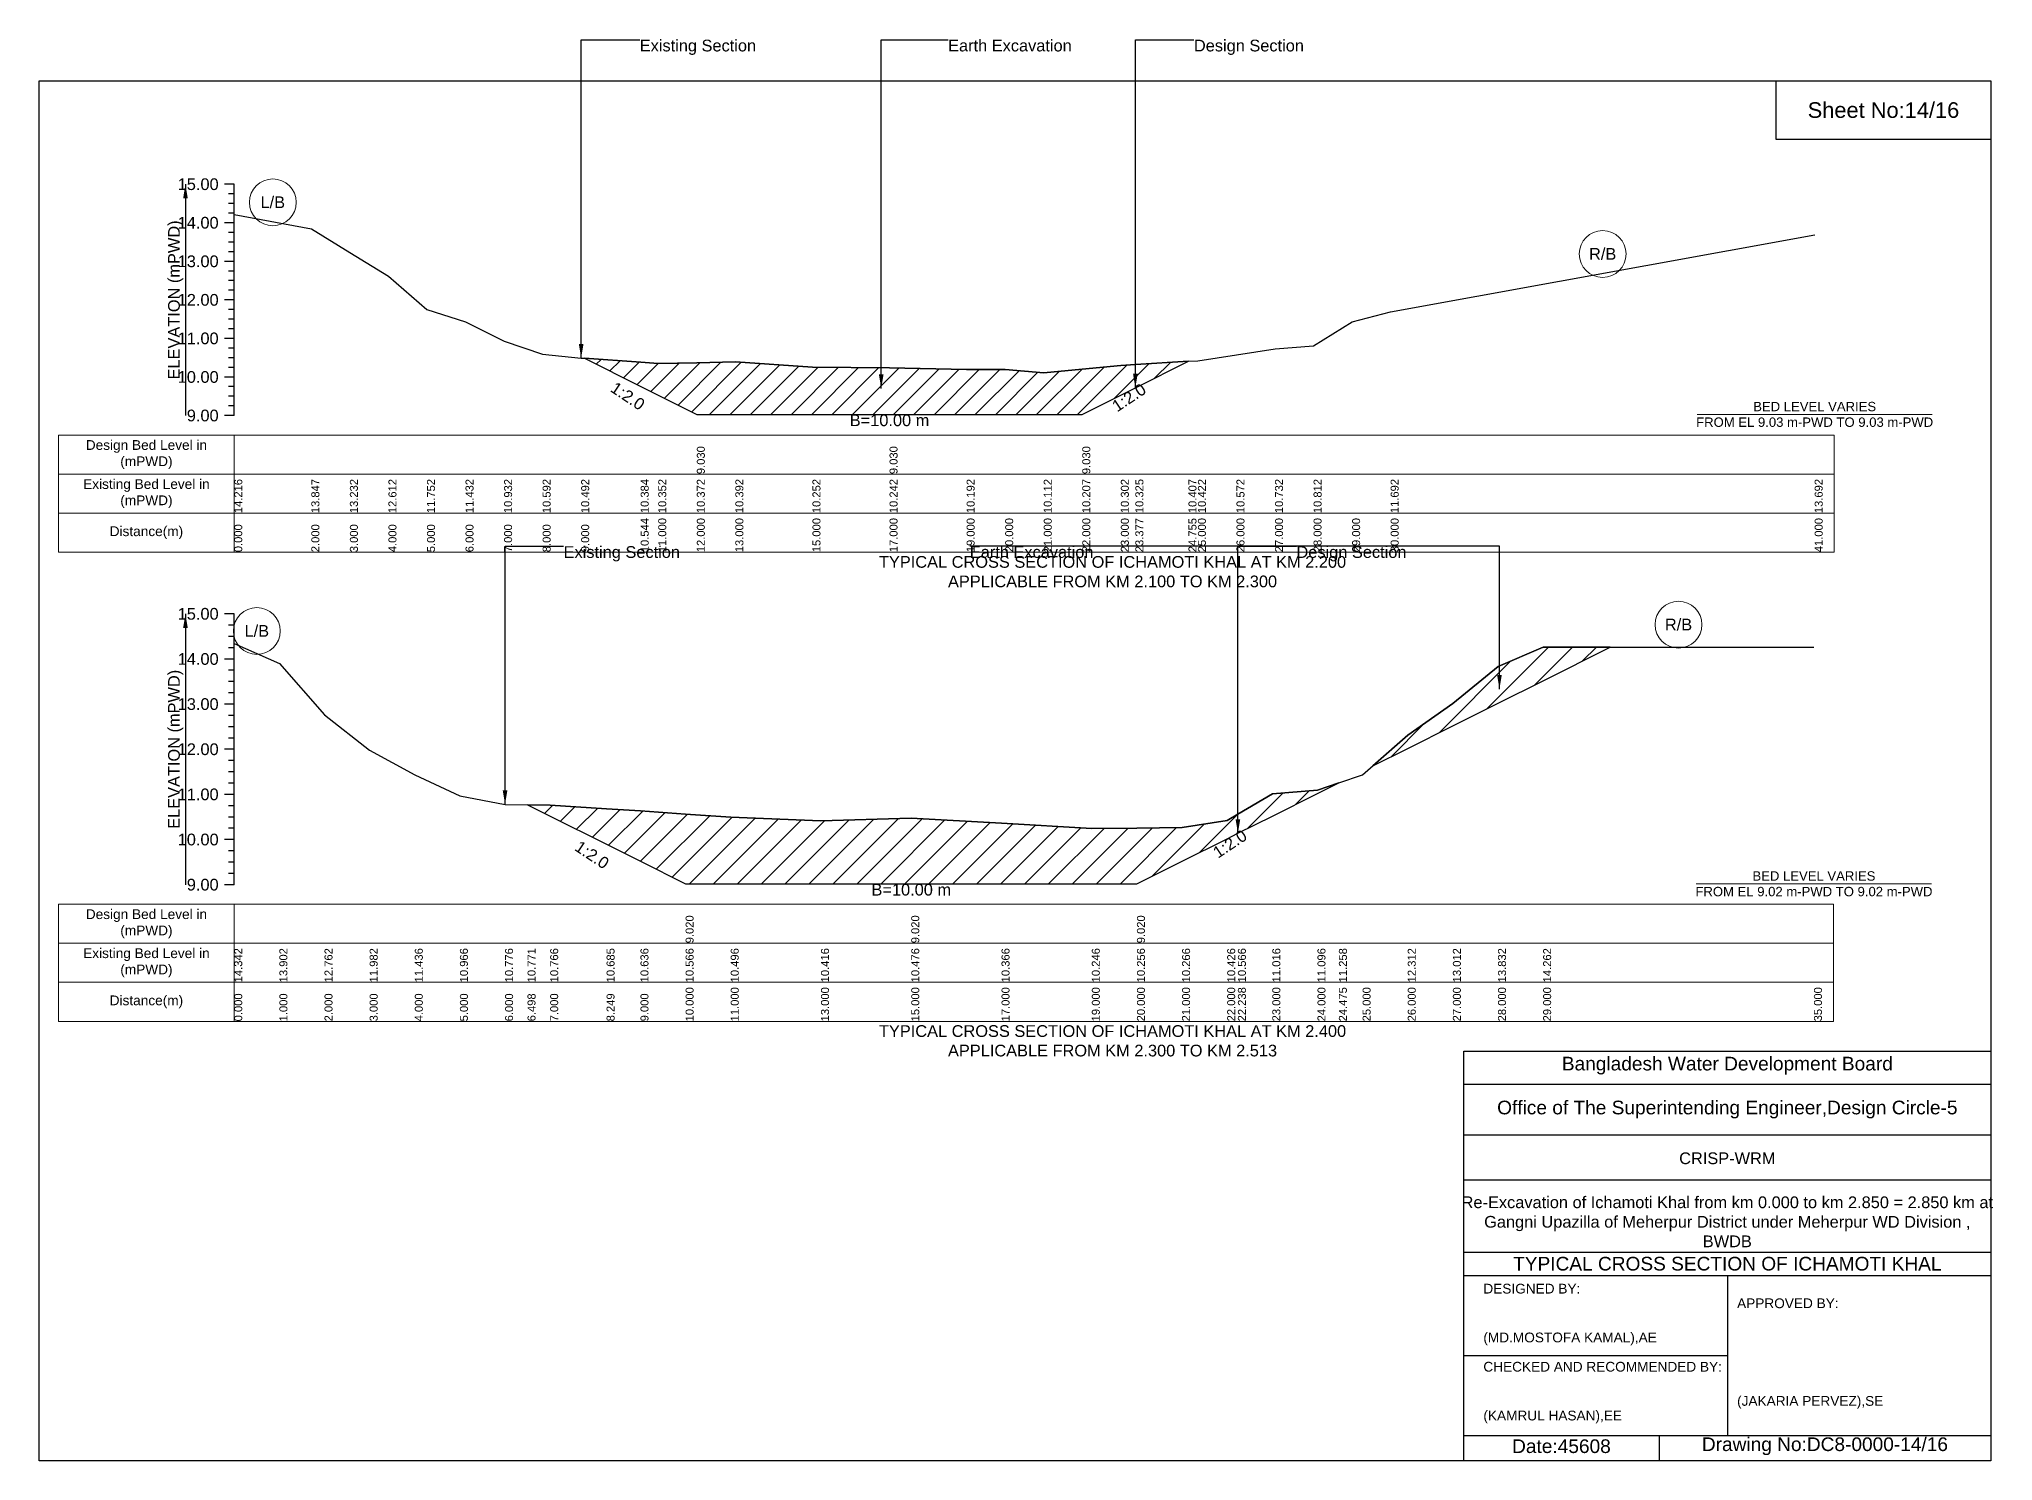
# Model space of a CAD drawing. Header units: inches. Extents: x 91000 to 258009, y -5656 to 391.
# Drawn here: x 230000 to 238009, y -5656 to 171 of the extents above; entities that cross this region are included whole.
import ezdxf

# ---------------------------------------------------------------- set-up
doc = ezdxf.new("R2010")
doc.units = ezdxf.units.IN
doc.header["$LTSCALE"] = 7
doc.header["$MEASUREMENT"] = 0
for name, color, linetype, lineweight in [('Cross section Data Border', 7, 'Continuous', 9), ('Cross Section Labels', 7, 'Continuous', 9), ('Existing_Bed_Level for Xsection', 7, 'Continuous', 25)]:
    doc.layers.add(name, color=color, linetype=linetype, lineweight=lineweight)
doc.styles.get("Standard").update_dxf_attribs({"font": 'arial.ttf'})
doc.dimstyles.get("Standard").update_dxf_attribs({"dimtxt": 0.18, "dimasz": 0.18, "dimexe": 0.18, "dimexo": 0.0625, "dimgap": 0.09, "dimtad": 0, "dimtih": 1, "dimtoh": 1, "dimdec": 4, "dimzin": 0, "dimdsep": 46, "dimtxsty": 'Standard', "dimcen": 0.09, "dimadec": 0, "dimazin": 0, "dimtfac": 1, "dimtdec": 4, "dimtofl": 0, "dimtmove": 0, "dimatfit": 3, "dimfxl": 1, "dimtolj": 1, "dimtzin": 0, "dimarcsym": 0})

msp = doc.modelspace()

# ---------------------------------------------------------------- hatches: boundary and pattern name
at = {"layer": 'Existing_Bed_Level for Xsection'}
h = msp.add_hatch(dxfattribs=at)
h.set_pattern_fill('ANSI31', color=256, scale=474, style=0)
h.paths.add_polyline_path([(232236, -1136.9), (232466, -1251.9), (232538, -1288), (232696, -1367), (232854, -1367), (233170, -1367), (233486, -1367), (233802, -1367), (233960, -1367), (234118, -1367), (234276, -1367), (234434, -1288), (234493.6, -1258.2), (234711.2, -1149.3), (234493.6, -1162.4), (234434, -1166), (234276, -1181), (234118, -1196), (233960, -1183.4), (233802, -1183.4), (233486, -1175.5), (233170, -1173.9), (232854, -1151.8), (232696, -1154.9), (232538, -1158.1), (232466, -1153)])
h = msp.add_hatch(dxfattribs=at)
h.set_pattern_fill('ANSI31', color=256, scale=555, style=0)
h.paths.add_polyline_path([(235466.3, -2807.6), (235610, -2735.8), (235795, -2643.3), (235980, -2550.8), (236165, -2458.3), (236439.5, -2321), (236165, -2321), (235980, -2400.6), (235795, -2552.3), (235610, -2681.8)])
h = msp.add_hatch(dxfattribs=at)
h.set_pattern_fill('ANSI31', color=256, scale=555, style=0)
h.paths.add_polyline_path([(232002.1, -2966.9), (232095, -3013.3), (232326.1, -3128.8), (232465, -3198.3), (232650, -3290.8), (232835, -3290.8), (233205, -3290.8), (233575, -3290.8), (233945, -3290.8), (234315, -3290.8), (234500, -3290.8), (234685, -3198.3), (234870, -3105.8), (234913.9, -3083.8), (235055, -3013.3), (235240, -2920.8), (235327.9, -2876.9), (235240, -2906.8), (235055, -2921.6), (234913.9, -3004.8), (234870, -3030.7), (234685, -3060.3), (234500, -3062.2), (234315, -3064), (233945, -3041.8), (233575, -3021.4), (233205, -3032.6), (232835, -3017.8), (232650, -3004.8), (232465, -2991.8), (232326.1, -2982.8), (232095, -2967.8)])

# ---------------------------------------------------------------- linework, layer by layer
for points in [[(230000, 0), (238000, 0), (238000, -5656), (230000, -5656)], [(237120, 0), (238000, 0), (238000, -240), (237120, -240)]]:
    msp.add_lwpolyline(points, close=True)
for points in [[(235840, -5656), (235840, -3976), (238000, -3976)], [(235840, -4112), (238000, -4112)], [(235840, -4320), (238000, -4320)], [(235840, -4504), (238000, -4504)], [(235840, -4800), (238000, -4800)], [(235840, -4896), (238000, -4896)], [(236920, -4896), (236920, -5552)], [(235840, -5224), (236920, -5224)], [(235840, -5552), (238000, -5552)], [(236640, -5552), (236640, -5656)]]:
    msp.add_lwpolyline(points)
at = {"layer": 'Cross section Data Border'}
for points in [[(230080, -1451.7), (237358, -1451.7), (237358, -1931.7), (230080, -1931.7)], [(230080, -3374.5), (237355, -3374.5), (237355, -3854.5), (230080, -3854.5)]]:
    msp.add_lwpolyline(points, close=True, dxfattribs=at)
for points in [[(230800, -1451.7), (230800, -1931.7)], [(230080, -1611.7), (237358, -1611.7)], [(230080, -1771.7), (237358, -1771.7)], [(230800, -3374.5), (230800, -3854.5)], [(230080, -3534.5), (237355, -3534.5)], [(230080, -3694.5), (237355, -3694.5)]]:
    msp.add_lwpolyline(points, dxfattribs=at)
at = {"layer": 'Cross Section Labels'}
for points in [[(236795.8, -1367), (237760.2, -1367)], [(236792.8, -3290.8), (237757.2, -3290.8)]]:
    msp.add_lwpolyline(points, dxfattribs=at)
for centre in [(230958, -497.7), (236409, -709.4), (230892.5, -2254.4), (236720, -2228.5)]:
    msp.add_circle(centre, 96, dxfattribs=at)
at = {"layer": 'Existing_Bed_Level for Xsection'}
for points in [[(230800, -423.7), (230760, -423.7)], [(230800, -463.2), (230776, -463.2)], [(230800, -1371.7), (230800, -1213.7), (230800, -1055.7), (230800, -897.7), (230800, -739.7), (230800, -581.7), (230800, -423.7)], [(230800, -502.7), (230776, -502.7)], [(230800, -542.2), (230776, -542.2)], [(230800, -547.6), (231116, -605.9), (231274, -703), (231432, -801), (231590, -936.9), (231748, -987.4), (231906, -1066.4), (232064, -1120.2), (232222, -1136), (232236, -1136.9), (232466, -1153), (232538, -1158.1), (232696, -1154.9), (232696, -1154.9), (232854, -1151.8), (233170, -1173.9), (233486, -1175.5), (233486, -1175.5), (233802, -1183.4), (233960, -1183.4), (234118, -1196), (234276, -1181), (234276, -1181), (234434, -1166), (234493.6, -1162.4), (234711.2, -1149.3), (234750, -1147), (234908, -1123.3), (235066, -1098), (235224, -1085.4), (235382, -987.4), (235540, -946.4), (237278, -630.4)], [(230800, -581.7), (230760, -581.7)], [(230800, -621.2), (230776, -621.2)], [(230800, -660.7), (230776, -660.7)], [(230800, -700.2), (230776, -700.2)], [(230800, -739.7), (230760, -739.7)], [(230800, -779.2), (230776, -779.2)], [(230800, -818.7), (230776, -818.7)], [(230800, -858.2), (230776, -858.2)], [(230800, -897.7), (230760, -897.7)], [(230800, -937.2), (230776, -937.2)], [(230800, -976.7), (230776, -976.7)], [(230800, -1016.2), (230776, -1016.2)], [(230800, -1055.7), (230760, -1055.7)], [(230800, -1095.2), (230776, -1095.2)], [(230800, -1134.7), (230776, -1134.7)], [(230800, -1174.2), (230776, -1174.2)], [(230800, -1213.7), (230760, -1213.7)], [(230800, -1253.2), (230776, -1253.2)], [(230800, -1292.7), (230776, -1292.7)], [(230800, -1332.2), (230776, -1332.2)], [(230800, -1371.7), (230760, -1371.7)], [(230800, -2184.5), (230760, -2184.5)], [(230800, -2230.8), (230776, -2230.8)], [(230800, -3294.5), (230800, -3109.5), (230800, -2924.5), (230800, -2739.5), (230800, -2554.5), (230800, -2369.5), (230800, -2184.5)], [(230800, -2277), (230776, -2277)], [(230800, -2306.2), (230985, -2387.6), (231170, -2598.5), (231355, -2742.8), (231540, -2843.8), (231725, -2930.8), (231910, -2965.9), (232002.1, -2966.9), (232095, -2967.8), (232326.1, -2982.8), (232465, -2991.8), (232650, -3004.8), (232650, -3004.8), (232835, -3017.8), (233205, -3032.6), (233575, -3021.4), (233575, -3021.4), (233945, -3041.8), (234315, -3064), (234500, -3062.2), (234500, -3062.2), (234685, -3060.3), (234870, -3030.7), (234913.9, -3004.8), (235055, -2921.6), (235240, -2906.8), (235327.9, -2876.9), (235425, -2843.8), (235610, -2681.8), (235795, -2552.3), (235980, -2400.6), (236165, -2321), (237275, -2321)], [(230800, -2369.5), (230760, -2369.5)], [(230800, -2323.3), (230776, -2323.3)], [(230800, -2415.8), (230776, -2415.8)], [(230800, -2462), (230776, -2462)], [(230800, -2554.5), (230760, -2554.5)], [(230800, -2508.3), (230776, -2508.3)], [(230800, -2600.8), (230776, -2600.8)], [(230800, -2647), (230776, -2647)], [(230800, -2693.3), (230776, -2693.3)], [(230800, -2739.5), (230760, -2739.5)], [(230800, -2785.8), (230776, -2785.8)], [(230800, -2832), (230776, -2832)], [(230800, -2878.3), (230776, -2878.3)], [(230800, -2924.5), (230760, -2924.5)], [(230800, -2970.8), (230776, -2970.8)], [(230800, -3017), (230776, -3017)], [(230800, -3109.5), (230760, -3109.5)], [(230800, -3063.3), (230776, -3063.3)], [(230800, -3155.8), (230776, -3155.8)], [(230800, -3202), (230776, -3202)], [(230800, -3248.3), (230776, -3248.3)], [(230800, -3294.5), (230760, -3294.5)]]:
    msp.add_lwpolyline(points, dxfattribs=at)
for points in [[(232236, -1136.9), (232236, -1136.9), (232466, -1251.9), (232538, -1288), (232696, -1367), (232696, -1367), (232854, -1367), (233170, -1367), (233486, -1367), (233486, -1367), (233802, -1367), (233960, -1367), (234118, -1367), (234276, -1367), (234276, -1367), (234434, -1288), (234493.6, -1258.2), (234711.2, -1149.3), (234711.2, -1149.3), (234711.2, -1149.3), (234493.6, -1162.4), (234434, -1166), (234276, -1181), (234276, -1181), (234118, -1196), (233960, -1183.4), (233802, -1183.4), (233486, -1175.5), (233486, -1175.5), (233170, -1173.9), (232854, -1151.8), (232696, -1154.9), (232696, -1154.9), (232538, -1158.1), (232466, -1153), (232236, -1136.9)], [(235466.3, -2807.6), (235610, -2735.8), (235795, -2643.3), (235980, -2550.8), (236165, -2458.3), (236439.5, -2321), (236165, -2321), (235980, -2400.6), (235795, -2552.3), (235610, -2681.8)], [(232002.1, -2966.9), (232002.1, -2966.9), (232095, -3013.3), (232326.1, -3128.8), (232465, -3198.3), (232650, -3290.8), (232650, -3290.8), (232835, -3290.8), (233205, -3290.8), (233575, -3290.8), (233575, -3290.8), (233945, -3290.8), (234315, -3290.8), (234500, -3290.8), (234500, -3290.8), (234685, -3198.3), (234870, -3105.8), (234913.9, -3083.8), (235055, -3013.3), (235240, -2920.8), (235327.9, -2876.9), (235327.9, -2876.9), (235327.9, -2876.9), (235240, -2906.8), (235055, -2921.6), (234913.9, -3004.8), (234870, -3030.7), (234685, -3060.3), (234500, -3062.2), (234500, -3062.2), (234315, -3064), (233945, -3041.8), (233575, -3021.4), (233575, -3021.4), (233205, -3032.6), (232835, -3017.8), (232650, -3004.8), (232650, -3004.8), (232465, -2991.8), (232326.1, -2982.8), (232095, -2967.8), (232002.1, -2966.9)]]:
    msp.add_lwpolyline(points, close=True, dxfattribs=at)

# ---------------------------------------------------------------- texts
at = {"attachment_point": 5}
for s, insert, char_height in [('Sheet No:14/16', (237560, -120), 64), ('Bangladesh Water Development Board', (236920, -4036), 56), ('Office of The Superintending Engineer,Design Circle-5', (236920, -4216), 56)]:
    msp.add_mtext(s, dxfattribs=dict(at, insert=insert, char_height=char_height))
for s, insert, char_height, width, attachment_point in [('CRISP-WRM', (236920, -4416), 48, 2240, 5), ('Re-Excavation of Ichamoti Khal from km 0.000 to km 2.850 = 2.850 km at^JGangni Upazilla of Meherpur District under Meherpur WD Division ,^JBWDB', (236920, -4676), 48, 2160, 5), ('TYPICAL CROSS SECTION OF ICHAMOTI KHAL', (236920, -4848), 56, 2240, 5), ('DESIGNED BY:^J^J^J(MD.MOSTOFA KAMAL),AE', (235920, -5056), 40, 1120, 4), ('APPROVED BY:^J^J^J^J^J^J(JAKARIA PERVEZ),SE', (236960, -5216), 40, 1120, 4), ('CHECKED AND RECOMMENDED BY:^J^J^J(KAMRUL HASAN),EE', (235920, -5376), 40, 1120, 4), ('Date:45608', (236240, -5596), 56, 1120, 5), ('Drawing No:DC8-0000-14/16', (237320, -5596), 56, 1760, 5)]:
    msp.add_mtext(s, dxfattribs=dict(insert=insert, char_height=char_height, width=width, attachment_point=attachment_point))
at = {"layer": 'Cross section Data Border', "char_height": 40, "width": 640, "attachment_point": 5}
for s, insert in [('Design Bed Level in (mPWD)', (230440, -1531.7)), ('Existing Bed Level in (mPWD)', (230440, -1691.7)), ('Distance(m)', (230440, -1851.7)), ('Design Bed Level in (mPWD)', (230440, -3454.5)), ('Existing Bed Level in (mPWD)', (230440, -3614.5)), ('Distance(m)', (230440, -3774.5))]:
    msp.add_mtext(s, dxfattribs=dict(at, insert=insert))
at = {"layer": 'Cross Section Labels'}
for s, insert, char_height, attachment_point in [('Existing Section', (232462, 168.8), 48, 1), ('Earth Excavation', (233726, 168.8), 48, 1), ('Design Section', (234733.6, 168.8), 48, 1), ('L/B', (230958, -497.7), 48, 5), ('R/B', (236409, -709.4), 48, 5), ('BED LEVEL VARIES ^JFROM EL 9.03 m-PWD TO 9.03 m-PWD', (237278, -1367), 38.4, 5), ('B=10.00 m', (233486, -1367), 48, 2), ('Existing Section', (232150, -1907), 48, 1), ('Earth Excavation', (233815, -1907), 48, 1), ('Design Section', (235153.9, -1907), 48, 1), ('TYPICAL CROSS SECTION OF ICHAMOTI KHAL AT KM 2.200^JAPPLICABLE FROM KM 2.100 TO KM 2.300', (234400, -2011.7), 48, 5), ('L/B', (230892.5, -2254.4), 48, 5), ('R/B', (236720, -2228.5), 48, 5), ('BED LEVEL VARIES ^JFROM EL 9.02 m-PWD TO 9.02 m-PWD', (237275, -3290.8), 38.4, 5), ('B=10.00 m', (233575, -3290.8), 48, 2), ('TYPICAL CROSS SECTION OF ICHAMOTI KHAL AT KM 2.400^JAPPLICABLE FROM KM 2.300 TO KM 2.513', (234400, -3934.5), 48, 5)]:
    msp.add_mtext(s, dxfattribs=dict(at, insert=insert, char_height=char_height, attachment_point=attachment_point))
at = {"layer": 'Cross Section Labels', "char_height": 48, "attachment_point": 2}
for insert, rotation in [((232426.5, -1271.7), 326.30993), ((234454.1, -1277.9), 33.69007), ((232279.8, -3152), 326.30993), ((234867.7, -3107), 33.69007)]:
    msp.add_mtext('1:2.0', dxfattribs=dict(at, insert=insert, rotation=rotation))
at = {"layer": 'Existing_Bed_Level for Xsection', "char_height": 48, "attachment_point": 6}
for s, insert in [('15.00', (230736, -423.7)), ('14.00', (230736, -581.7)), ('13.00', (230736, -739.7)), ('12.00', (230736, -897.7)), ('11.00', (230736, -1055.7)), ('10.00', (230736, -1213.7)), ('9.00', (230736, -1371.7)), ('15.00', (230736, -2184.5)), ('14.00', (230736, -2369.5)), ('13.00', (230736, -2554.5)), ('12.00', (230736, -2739.5)), ('11.00', (230736, -2924.5)), ('10.00', (230736, -3109.5)), ('9.00', (230736, -3294.5))]:
    msp.add_mtext(s, dxfattribs=dict(at, insert=insert))
at = {"layer": 'Existing_Bed_Level for Xsection', "rotation": 90}
for s, insert, char_height, attachment_point in [('ELEVATION (mPWD)', (230560, -897.7), 48, 5), ('9.030', (232696, -1611.7), 32.8, 1), ('9.030', (233486, -1611.7), 32.8, 1), ('9.030', (234276, -1611.7), 32.8, 1), ('14.216', (230800, -1771.7), 32.8, 1), ('13.847', (231116, -1771.7), 32.8, 1), ('13.232', (231274, -1771.7), 32.8, 1), ('12.612', (231432, -1771.7), 32.8, 1), ('11.752', (231590, -1771.7), 32.8, 1), ('11.432', (231748, -1771.7), 32.8, 1), ('10.932', (231906, -1771.7), 32.8, 1), ('10.592', (232064, -1771.7), 32.8, 1), ('10.492', (232222, -1771.7), 32.8, 1), ('10.384', (232466, -1771.7), 32.8, 1), ('10.352', (232538, -1771.7), 32.8, 1), ('10.372', (232696, -1771.7), 32.8, 1), ('10.392', (232854, -1771.7), 32.8, 1), ('10.252', (233170, -1771.7), 32.8, 1), ('10.242', (233486, -1771.7), 32.8, 1), ('10.192', (233802, -1771.7), 32.8, 1), ('10.112', (234118, -1771.7), 32.8, 1), ('10.207', (234276, -1771.7), 32.8, 1), ('10.302', (234434, -1771.7), 32.8, 1), ('10.325', (234493.6, -1771.7), 32.8, 1), ('10.407', (234711.2, -1771.7), 32.8, 1), ('10.422', (234750, -1771.7), 32.8, 1), ('10.572', (234908, -1771.7), 32.8, 1), ('10.732', (235066, -1771.7), 32.8, 1), ('10.812', (235224, -1771.7), 32.8, 1), ('11.692', (235540, -1771.7), 32.8, 1), ('13.692', (237278, -1771.7), 32.8, 1), ('0.000', (230800, -1931.7), 32.8, 1), ('2.000', (231116, -1931.7), 32.8, 1), ('3.000', (231274, -1931.7), 32.8, 1), ('4.000', (231432, -1931.7), 32.8, 1), ('5.000', (231590, -1931.7), 32.8, 1), ('6.000', (231748, -1931.7), 32.8, 1), ('7.000', (231906, -1931.7), 32.8, 1), ('8.000', (232064, -1931.7), 32.8, 1), ('9.000', (232222, -1931.7), 32.8, 1), ('10.544', (232466, -1931.7), 32.8, 1), ('11.000', (232538, -1931.7), 32.8, 1), ('12.000', (232696, -1931.7), 32.8, 1), ('13.000', (232854, -1931.7), 32.8, 1), ('15.000', (233170, -1931.7), 32.8, 1), ('17.000', (233486, -1931.7), 32.8, 1), ('19.000', (233802, -1931.7), 32.8, 1), ('20.000', (233960, -1931.7), 32.8, 1), ('21.000', (234118, -1931.7), 32.8, 1), ('22.000', (234276, -1931.7), 32.8, 1), ('23.000', (234434, -1931.7), 32.8, 1), ('23.377', (234493.6, -1931.7), 32.8, 1), ('24.755', (234711.2, -1931.7), 32.8, 1), ('25.000', (234750, -1931.7), 32.8, 1), ('26.000', (234908, -1931.7), 32.8, 1), ('27.000', (235066, -1931.7), 32.8, 1), ('28.000', (235224, -1931.7), 32.8, 1), ('29.000', (235382, -1931.7), 32.8, 1), ('30.000', (235540, -1931.7), 32.8, 1), ('41.000', (237278, -1931.7), 32.8, 1), ('ELEVATION (mPWD)', (230560, -2739.5), 48, 5), ('9.020', (232650, -3534.5), 32.8, 1), ('9.020', (233575, -3534.5), 32.8, 1), ('9.020', (234500, -3534.5), 32.8, 1), ('14.342', (230800, -3694.5), 32.8, 1), ('13.902', (230985, -3694.5), 32.8, 1), ('12.762', (231170, -3694.5), 32.8, 1), ('11.982', (231355, -3694.5), 32.8, 1), ('11.436', (231540, -3694.5), 32.8, 1), ('10.966', (231725, -3694.5), 32.8, 1), ('10.776', (231910, -3694.5), 32.8, 1), ('10.771', (232002.1, -3694.5), 32.8, 1), ('10.766', (232095, -3694.5), 32.8, 1), ('10.685', (232326.1, -3694.5), 32.8, 1), ('10.636', (232465, -3694.5), 32.8, 1), ('10.566', (232650, -3694.5), 32.8, 1), ('10.496', (232835, -3694.5), 32.8, 1), ('10.416', (233205, -3694.5), 32.8, 1), ('10.476', (233575, -3694.5), 32.8, 1), ('10.366', (233945, -3694.5), 32.8, 1), ('10.246', (234315, -3694.5), 32.8, 1), ('10.256', (234500, -3694.5), 32.8, 1), ('10.266', (234685, -3694.5), 32.8, 1), ('10.426', (234870, -3694.5), 32.8, 1), ('10.566', (234913.9, -3694.5), 32.8, 1), ('11.016', (235055, -3694.5), 32.8, 1), ('11.096', (235240, -3694.5), 32.8, 1), ('11.258', (235327.9, -3694.5), 32.8, 1), ('12.312', (235610, -3694.5), 32.8, 1), ('13.012', (235795, -3694.5), 32.8, 1), ('13.832', (235980, -3694.5), 32.8, 1), ('14.262', (236165, -3694.5), 32.8, 1), ('0.000', (230800, -3854.5), 32.8, 1), ('1.000', (230985, -3854.5), 32.8, 1), ('2.000', (231170, -3854.5), 32.8, 1), ('3.000', (231355, -3854.5), 32.8, 1), ('4.000', (231540, -3854.5), 32.8, 1), ('5.000', (231725, -3854.5), 32.8, 1), ('6.000', (231910, -3854.5), 32.8, 1), ('6.498', (232002.1, -3854.5), 32.8, 1), ('7.000', (232095, -3854.5), 32.8, 1), ('8.249', (232326.1, -3854.5), 32.8, 1), ('9.000', (232465, -3854.5), 32.8, 1), ('10.000', (232650, -3854.5), 32.8, 1), ('11.000', (232835, -3854.5), 32.8, 1), ('13.000', (233205, -3854.5), 32.8, 1), ('15.000', (233575, -3854.5), 32.8, 1), ('17.000', (233945, -3854.5), 32.8, 1), ('19.000', (234315, -3854.5), 32.8, 1), ('20.000', (234500, -3854.5), 32.8, 1), ('21.000', (234685, -3854.5), 32.8, 1), ('22.000', (234870, -3854.5), 32.8, 1), ('22.238', (234913.9, -3854.5), 32.8, 1), ('23.000', (235055, -3854.5), 32.8, 1), ('24.000', (235240, -3854.5), 32.8, 1), ('24.475', (235327.9, -3854.5), 32.8, 1), ('25.000', (235425, -3854.5), 32.8, 1), ('26.000', (235610, -3854.5), 32.8, 1), ('27.000', (235795, -3854.5), 32.8, 1), ('28.000', (235980, -3854.5), 32.8, 1), ('29.000', (236165, -3854.5), 32.8, 1), ('35.000', (237275, -3854.5), 32.8, 1)]:
    msp.add_mtext(s, dxfattribs=dict(at, insert=insert, char_height=char_height, attachment_point=attachment_point))

# ---------------------------------------------------------------- leaders
at = {"layer": 'Cross Section Labels', "annotation_type": 0, "has_hookline": 1}
for points, hookline_direction, text_width in [([(232222, -1136), (232222, 168.8), (232461.9, 168.8)], 0, 467.2), ([(233451.9, -1260.7), (233451.9, 168.8), (233725.9, 168.8)], 0, 497), ([(234493.6, -1258.2), (234493.6, 168.8), (234733.5, 168.8)], 0, 441.2), ([(231910, -2965.9), (231910, -1907), (232149.9, -1907)], 0, 467.2), ([(235985.9, -2492.4), (235985.9, -1907), (233815.1, -1907)], 1, 497), ([(234913.9, -3083.8), (234913.9, -1907), (235153.8, -1907)], 0, 441.2)]:
    msp.add_leader(points, dimstyle='Standard', override={"dimasz": 57.6}, dxfattribs=dict(at, hookline_direction=hookline_direction, text_width=text_width))
at = {"layer": 'Existing_Bed_Level for Xsection'}
for points in [[(230600, -423.7), (230600, -1371.7)], [(230600, -2184.5), (230600, -3294.5)]]:
    msp.add_leader(points, dimstyle='Standard', override={"dimasz": 57.6}, dxfattribs=at)

doc.saveas('drawing.dxf')
